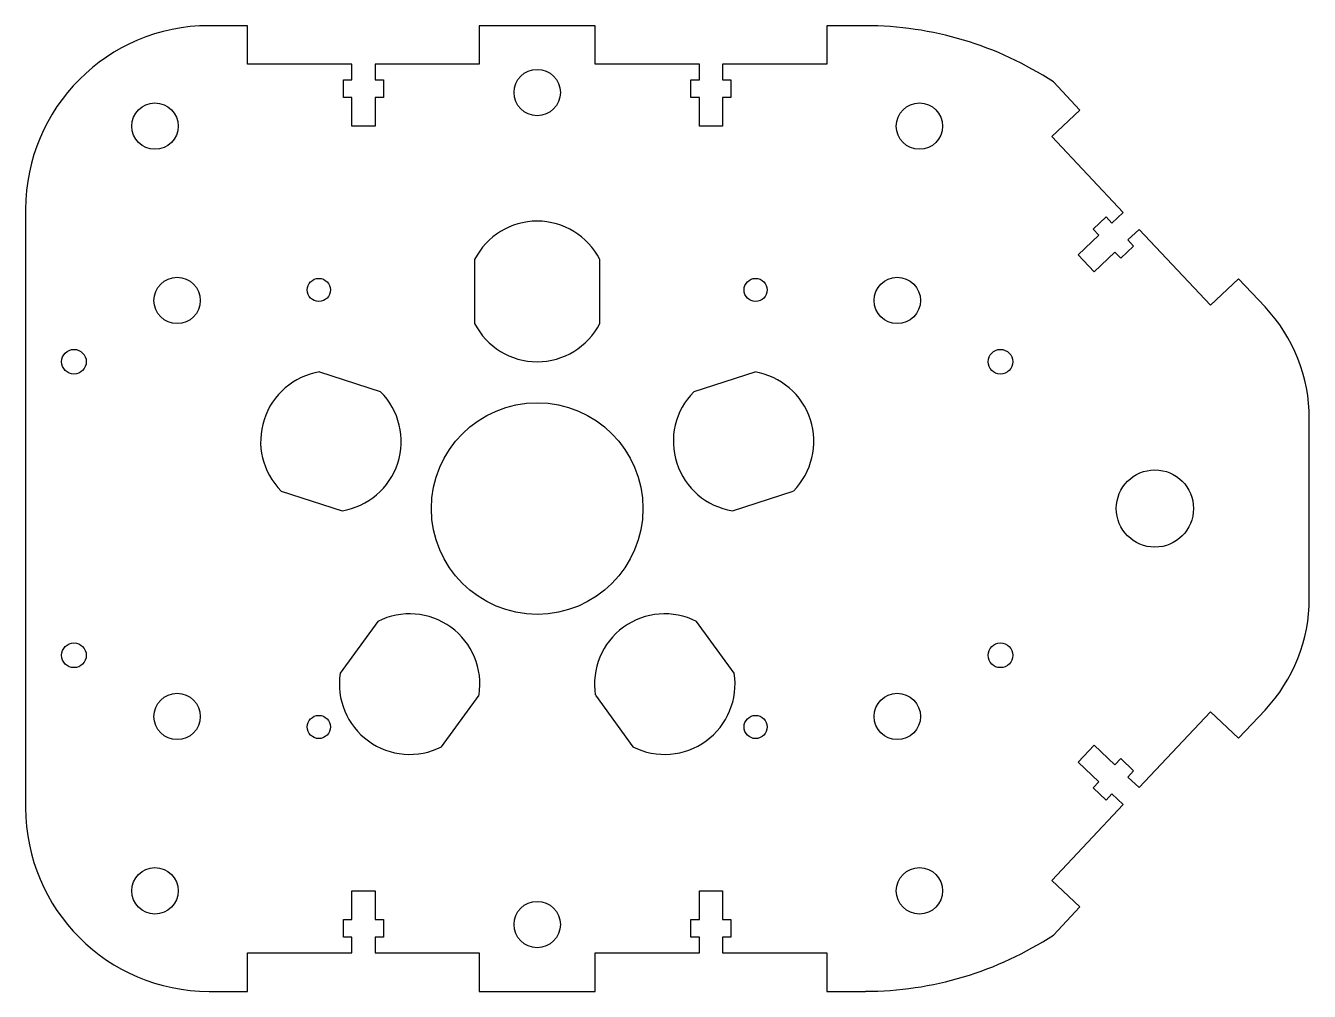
# Model space of a CAD drawing. Header units: millimetres. Extents: x -90 to 76, y -67 to 58.
import ezdxf

# ---------------------------------------------------------------- set-up
doc = ezdxf.new("R2010")
doc.units = ezdxf.units.MM

msp = doc.modelspace()

# ---------------------------------------------------------------- linework, layer by layer
at = {"color": 7, "linetype": 'Continuous', "lineweight": 25}
for p, q in [((-61.61, 58.49), (-66.61, 58.49)), ((-61.61, 53.49), (-61.61, 58.49)), ((-16.61, 58.49), (-31.61, 58.49)), ((-31.61, 58.49), (-31.61, 53.49)), ((-16.61, 53.49), (-16.61, 58.49)), ((18.39, 58.49), (13.39, 58.49)), ((13.39, 58.49), (13.39, 53.49)), ((-48.11, 53.49), (-61.61, 53.49)), ((-48.11, 51.49), (-48.11, 53.49)), ((-31.61, 53.49), (-45.11, 53.49)), ((-45.11, 53.49), (-45.11, 51.49)), ((-3.11, 53.49), (-16.61, 53.49)), ((-3.11, 51.49), (-3.11, 53.49)), ((13.39, 53.49), (-0.11, 53.49)), ((-0.11, 53.49), (-0.11, 51.49)), ((-49.21, 49.19), (-49.21, 51.49)), ((-49.21, 51.49), (-48.11, 51.49)), ((-45.11, 51.49), (-44.01, 51.49)), ((-44.01, 51.49), (-44.01, 49.19)), ((-4.21, 49.19), (-4.21, 51.49)), ((-4.21, 51.49), (-3.11, 51.49)), ((-0.11, 51.49), (0.99, 51.49)), ((0.99, 51.49), (0.99, 49.19)), ((46.17, 47.57), (42.74, 51.21)), ((-48.11, 49.19), (-49.21, 49.19)), ((-48.11, 45.49), (-48.11, 49.19)), ((-44.01, 49.19), (-45.11, 49.19)), ((-45.11, 49.19), (-45.11, 45.49)), ((-3.11, 49.19), (-4.21, 49.19)), ((-3.11, 45.49), (-3.11, 49.19)), ((0.99, 49.19), (-0.11, 49.19)), ((-0.11, 49.19), (-0.11, 45.49)), ((42.53, 44.14), (46.17, 47.57)), ((-45.11, 45.49), (-48.11, 45.49)), ((-0.11, 45.49), (-3.11, 45.49)), ((51.78, 34.31), (42.53, 44.14)), ((-90.36, 34.74), (-90.36, -42.76)), ((47.9, 32.17), (49.57, 33.74)), ((49.57, 33.74), (50.33, 32.94)), ((50.33, 32.94), (51.78, 34.31)), ((48.65, 31.37), (47.9, 32.17)), ((53.84, 32.13), (52.38, 30.76)), ((63.09, 22.3), (53.84, 32.13)), ((45.96, 28.83), (48.65, 31.37)), ((53.14, 29.96), (51.46, 28.38)), ((52.38, 30.76), (53.14, 29.96)), ((48.01, 26.64), (45.96, 28.83)), ((50.71, 29.18), (48.01, 26.64)), ((51.46, 28.38), (50.71, 29.18)), ((-32.21, 28.24), (-32.21, 19.95)), ((-16.01, 19.95), (-16.01, 28.24)), ((66.73, 25.72), (63.09, 22.3)), ((70.16, 22.08), (66.73, 25.72)), ((-44.39, 11.1), (-52.27, 13.66)), ((4.06, 13.66), (-3.83, 11.1)), ((75.89, -15.64), (75.89, 7.63)), ((-57.28, -1.75), (-49.39, -4.31)), ((1.17, -4.31), (9.06, -1.75)), ((-44.74, -18.62), (-49.62, -25.33)), ((1.4, -25.33), (-3.48, -18.62)), ((-36.51, -34.86), (-31.63, -28.15)), ((-16.58, -28.15), (-11.71, -34.86)), ((53.84, -40.14), (63.09, -30.31)), ((63.09, -30.31), (66.73, -33.74)), ((66.73, -33.74), (70.16, -30.1)), ((45.96, -36.84), (48.01, -34.66)), ((48.01, -34.66), (50.71, -37.19)), ((50.71, -37.19), (51.46, -36.39)), ((51.46, -36.39), (53.14, -37.97)), ((48.65, -39.38), (45.96, -36.84)), ((53.14, -37.97), (52.38, -38.77)), ((47.9, -40.18), (48.65, -39.38)), ((52.38, -38.77), (53.84, -40.14)), ((49.57, -41.76), (47.9, -40.18)), ((50.33, -40.96), (49.57, -41.76)), ((51.78, -42.33), (50.33, -40.96)), ((42.53, -52.16), (51.78, -42.33)), ((46.17, -55.58), (42.53, -52.16)), ((-48.11, -57.21), (-48.11, -53.51)), ((-48.11, -53.51), (-45.11, -53.51)), ((-45.11, -53.51), (-45.11, -57.21)), ((-3.11, -57.21), (-3.11, -53.51)), ((-3.11, -53.51), (-0.11, -53.51)), ((-0.11, -53.51), (-0.11, -57.21)), ((42.74, -59.23), (46.17, -55.58)), ((-49.21, -59.51), (-49.21, -57.21)), ((-49.21, -57.21), (-48.11, -57.21)), ((-45.11, -57.21), (-44.01, -57.21)), ((-44.01, -57.21), (-44.01, -59.51)), ((-4.21, -59.51), (-4.21, -57.21)), ((-4.21, -57.21), (-3.11, -57.21)), ((-0.11, -57.21), (0.99, -57.21)), ((0.99, -57.21), (0.99, -59.51)), ((-48.11, -59.51), (-49.21, -59.51)), ((-48.11, -61.51), (-48.11, -59.51)), ((-44.01, -59.51), (-45.11, -59.51)), ((-45.11, -59.51), (-45.11, -61.51)), ((-3.11, -59.51), (-4.21, -59.51)), ((-3.11, -61.51), (-3.11, -59.51)), ((0.99, -59.51), (-0.11, -59.51)), ((-0.11, -59.51), (-0.11, -61.51)), ((-61.61, -66.51), (-61.61, -61.51)), ((-61.61, -61.51), (-48.11, -61.51)), ((-45.11, -61.51), (-31.61, -61.51)), ((-31.61, -61.51), (-31.61, -66.51)), ((-16.61, -66.51), (-16.61, -61.51)), ((-16.61, -61.51), (-3.11, -61.51)), ((-0.11, -61.51), (13.39, -61.51)), ((13.39, -61.51), (13.39, -66.51)), ((-66.61, -66.51), (-61.61, -66.51)), ((-31.61, -66.51), (-16.61, -66.51)), ((13.39, -66.51), (18.39, -66.51))]:
    msp.add_line(p, q, dxfattribs=at)
for centre, radius in [((-24.11, 49.84), 3), ((-73.61, 45.49), 3), ((25.39, 45.49), 3), ((-70.74, 22.92), 3), ((-52.39, 24.28), 1.5), ((4.18, 24.28), 1.5), ((22.53, 22.92), 3), ((-84.11, 14.99), 1.6), ((35.89, 14.99), 1.6), ((-24.11, -4.01), 13.7), ((55.89, -4.01), 5), ((-84.11, -23.01), 1.6), ((35.89, -23.01), 1.6), ((-70.74, -30.93), 3), ((22.53, -30.93), 3), ((-52.39, -32.29), 1.5), ((4.18, -32.29), 1.5), ((-73.61, -53.5), 3), ((25.39, -53.5), 3), ((-24.11, -57.86), 3)]:
    msp.add_circle(centre, radius, dxfattribs=at)
for centre, radius, start, end in [((-66.61, 34.74), 23.75, 90, 180), ((18.39, 14.13), 44.36, 56.7055, 90), ((-24.11, 24.09), 9.1, 27.1129, 152.8871), ((54.8, 7.63), 21.09, 0, 43.2643), ((-24.11, 24.09), 9.1, 207.1129, 332.8871), ((-50.83, 4.68), 9.1, 99.1129, 224.8871), ((2.62, 4.68), 9.1, 315.1129, 80.8871), ((-50.83, 4.68), 9.1, 279.1129, 44.8871), ((2.62, 4.68), 9.1, 135.1129, 260.8871), ((54.8, -15.64), 21.09, 316.7357, 0), ((-40.63, -26.74), 9.1, 351.1129, 116.8871), ((-7.59, -26.74), 9.1, 63.1129, 188.8871), ((-40.63, -26.74), 9.1, 171.1129, 296.8871), ((-7.59, -26.74), 9.1, 243.1129, 8.8871), ((-66.61, -42.76), 23.75, 180, 270), ((18.39, -22.14), 44.36, 270, 303.2945)]:
    msp.add_arc(centre, radius, start, end, dxfattribs=at)

doc.saveas('drawing.dxf')
